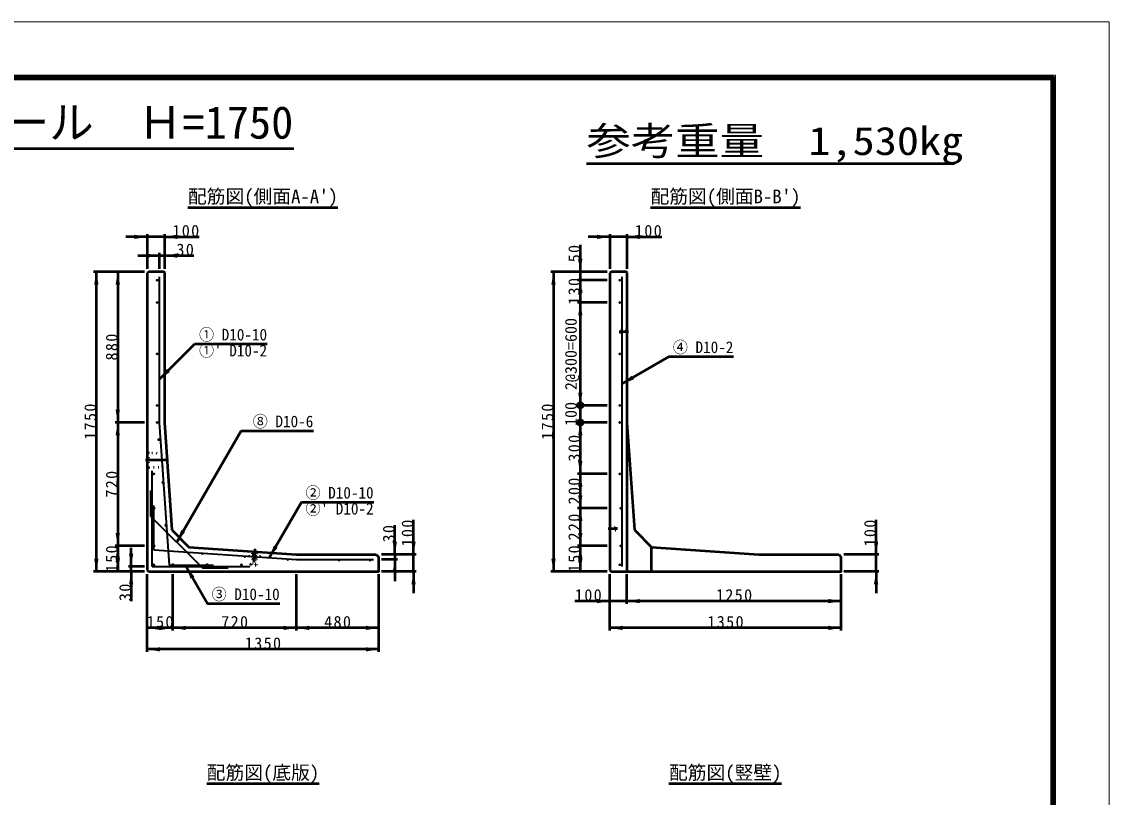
# Model space of a CAD drawing. Units: millimetres, scale not verified. Extents: x -2102 to 2102, y -1485 to 1485.
# Drawn here: x 73 to 2102, y 37 to 1485 of the extents above; entities that cross this region are included whole.
import ezdxf
from ezdxf.enums import TextEntityAlignment as Align

# ---------------------------------------------------------------- set-up
doc = ezdxf.new("R2010")
doc.units = ezdxf.units.MM
doc.header["$LTSCALE"] = 5
doc.linetypes.add('DOTTED', pattern=[1.75, 0.25, -1.5])
doc.linetypes.add('LONG_DASHED_DOTTED', pattern=[15.25, 12, -1.5, 0.25, -1.5])
doc.layers.add('0-0_V-nasSTD', color=7, linetype='Continuous', lineweight=50)
doc.layers.add('0-1_0', color=7, linetype='Continuous', lineweight=100)
doc.styles.add('ＭＳ ゴシック', font='')
doc.styles.get('ＭＳ ゴシック').set_extended_font_data('MS Gothic')

msp = doc.modelspace()

# ---------------------------------------------------------------- linework, layer by layer
at = {"layer": '0-0_V-nasSTD'}
for p, q in [((-580.608, 1248.465), (580.608, 1248.465)), ((383.157, 1138.438), (663.157, 1138.438)), ((1246.357, 1138.438), (1526.357, 1138.438)), ((307.157, 1088.438), (307.157, 1023.438)), ((339.157, 1088.438), (339.157, 1023.438)), ((339.157, 1083.438), (404.157, 1083.438)), ((1170.357, 1088.438), (1170.357, 1023.438)), ((1202.357, 1088.438), (1202.357, 1023.438)), ((1202.357, 1083.438), (1267.357, 1083.438)), ((1115.357, 1068.438), (1115.357, 1018.438)), ((289.557, 1048.438), (329.557, 1048.438)), ((329.557, 1053.438), (329.557, 1023.438)), ((329.557, 1048.438), (339.157, 1048.438)), ((339.157, 1048.438), (394.157, 1048.438)), ((302.157, 1018.438), (207.157, 1018.438)), ((212.157, 1018.438), (212.157, 458.438)), ((252.157, 1018.438), (252.157, 736.838)), ((310.037, 1018.438), (307.157, 1015.558)), ((307.157, 1015.558), (307.157, 461.318)), ((337.557, 1018.438), (310.037, 1018.438)), ((339.157, 1016.838), (339.157, 736.838)), ((1165.357, 1018.438), (1060.357, 1018.438)), ((1065.357, 1018.438), (1065.357, 458.438)), ((1115.357, 1018.438), (1115.357, 1002.438)), ((1173.237, 1018.438), (1170.357, 1015.558)), ((1170.357, 1015.558), (1170.357, 461.318)), ((1200.757, 1018.438), (1173.237, 1018.438)), ((1202.357, 1016.838), (1202.357, 458.438)), ((1165.357, 1002.438), (1110.357, 1002.438)), ((1115.357, 1002.438), (1115.357, 960.838)), ((1165.357, 960.838), (1110.357, 960.838)), ((1115.357, 960.838), (1115.357, 768.838)), ((329.557, 816.838), (396.145, 883.426)), ((396.145, 883.426), (531.145, 883.426)), ((1165.357, 768.838), (1110.357, 768.838)), ((1115.357, 768.838), (1115.357, 736.838)), ((302.157, 736.838), (247.157, 736.838)), ((252.157, 736.838), (252.157, 506.438)), ((339.157, 736.838), (353.079, 536.36)), ((1165.357, 736.838), (1110.357, 736.838)), ((1115.357, 736.838), (1115.357, 640.838)), ((1202.357, 736.838), (1216.279, 536.36)), ((362.291, 513.572), (482.291, 721.418)), ((482.291, 721.418), (617.291, 721.418)), ((1165.357, 640.838), (1110.357, 640.838)), ((1115.357, 640.838), (1115.357, 576.838)), ((534.911, 484.355), (594.911, 588.278)), ((594.911, 588.278), (729.911, 588.278)), ((1165.357, 576.838), (1110.357, 576.838)), ((1115.357, 576.838), (1115.357, 506.438)), ((353.079, 536.36), (385.079, 504.36)), ((769.157, 490.438), (769.157, 545.438)), ((1216.279, 536.36), (1248.279, 504.36)), ((302.157, 506.438), (247.157, 506.438)), ((252.157, 506.438), (252.157, 458.438)), ((385.079, 504.36), (585.557, 490.438)), ((585.557, 490.438), (734.357, 490.438)), ((734.357, 490.438), (739.157, 485.638)), ((809.157, 490.438), (744.157, 490.438)), ((1165.357, 506.438), (1110.357, 506.438)), ((1115.357, 506.438), (1115.357, 458.438)), ((1248.279, 504.36), (1448.757, 490.438)), ((1248.279, 458.438), (1248.279, 504.36)), ((1448.757, 490.438), (1597.557, 490.438)), ((1597.557, 490.438), (1602.357, 485.638)), ((1672.357, 490.438), (1607.357, 490.438)), ((302.157, 468.038), (272.157, 468.038)), ((774.157, 480.838), (744.157, 480.838)), ((302.157, 458.438), (207.157, 458.438)), ((277.157, 458.438), (277.157, 403.438)), ((307.157, 461.318), (310.037, 458.438)), ((307.157, 308.438), (307.157, 453.438)), ((355.157, 348.438), (355.157, 453.438)), ((585.557, 348.438), (585.557, 453.438)), ((739.157, 308.438), (739.157, 453.438)), ((809.157, 458.438), (744.157, 458.438)), ((804.157, 458.438), (804.157, 418.438)), ((1165.357, 458.438), (1060.357, 458.438)), ((1170.357, 461.318), (1173.237, 458.438)), ((1170.357, 348.438), (1170.357, 453.438)), ((1202.357, 398.438), (1202.357, 453.438)), ((1602.357, 348.438), (1602.357, 453.438)), ((1672.357, 458.438), (1607.357, 458.438)), ((1667.357, 458.438), (1667.357, 418.438)), ((1170.357, 403.438), (1105.357, 403.438)), ((1202.357, 403.438), (1170.357, 403.438)), ((355.157, 353.438), (307.157, 353.438)), ((585.557, 353.438), (355.157, 353.438)), ((739.157, 353.438), (585.557, 353.438)), ((1602.357, 353.438), (1170.357, 353.438)), ((739.157, 313.438), (307.157, 313.438)), ((418.157, 62.838), (628.157, 62.838)), ((1280.877, 62.838), (1490.877, 62.838))]:
    msp.add_line(p, q, dxfattribs=at)
at = {"layer": '0-0_V-nasSTD', "lineweight": 35}
for p, q in [((329.557, 1008.838), (329.557, 736.838)), ((1192.757, 1008.838), (1192.757, 468.038)), ((329.557, 736.838), (348.046, 470.598)), ((316.117, 468.038), (316.117, 646.438)), ((314.197, 561.666), (314.197, 609.666)), ((319.317, 499.327), (319.317, 582.207)), ((314.197, 561.666), (410.385, 465.478)), ((319.317, 499.327), (585.557, 480.838)), ((316.117, 468.038), (498.517, 468.038)), ((348.046, 470.598), (430.926, 470.598)), ((585.557, 480.838), (729.557, 480.838)), ((410.385, 465.478), (458.385, 465.478))]:
    msp.add_line(p, q, dxfattribs=at)
at = {"layer": '0-0_V-nasSTD', "linetype": 'LONG_DASHED_DOTTED'}
for p, q in [((1187.957, 906.438), (1205.557, 906.438)), ((347.157, 666.438), (303.957, 666.438)), ((1184.757, 538.438), (1167.157, 538.438)), ((507.725, 500.855), (505.993, 475.915))]:
    msp.add_line(p, q, dxfattribs=at)
at = {"layer": '0-0_V-nasSTD', "linetype": 'DOTTED'}
for p, q in [((1191.157, 903.238), (1191.157, 909.638)), ((1191.157, 909.638), (1202.357, 909.638)), ((1202.357, 903.238), (1191.157, 903.238)), ((343.213, 678.438), (310.357, 680.038)), ((310.357, 652.838), (307.157, 649.958)), ((310.357, 652.838), (344.879, 654.438)), ((1170.357, 541.638), (1181.557, 541.638)), ((1181.557, 535.238), (1170.357, 535.238)), ((1181.557, 541.638), (1181.557, 535.238)), ((503.167, 492.952), (503.011, 490.717)), ((503.011, 490.717), (504.701, 489.638)), ((503.011, 490.717), (510.992, 490.163)), ((503.167, 492.952), (511.147, 492.398)), ((504.701, 489.638), (503.592, 473.676)), ((504.701, 489.638), (509.17, 489.327)), ((509.17, 489.327), (508.062, 473.366)), ((509.17, 489.327), (510.992, 490.163)), ((511.147, 492.398), (510.992, 490.163)), ((500.13, 472.313), (500.063, 471.355)), ((500.063, 471.355), (511.236, 470.579)), ((500.13, 472.313), (503.592, 473.676)), ((500.13, 472.313), (511.303, 471.537)), ((503.592, 473.676), (508.062, 473.366)), ((508.062, 473.366), (511.303, 471.537)), ((511.303, 471.537), (511.236, 470.579))]:
    msp.add_line(p, q, dxfattribs=at)
at = {"layer": '0-0_V-nasSTD', "lineweight": 18}
for points in [[(-2102.5, -1485), (-2102.5, 1485), (2102.5, 1485), (2102.5, -1485)], [(-2002.5, -1385), (-2002.5, 1385), (2002.5, 1385), (2002.5, -1385)]]:
    msp.add_lwpolyline(points, close=True, dxfattribs=at)
at = {"layer": '0-0_V-nasSTD', "lineweight": 100}
msp.add_lwpolyline([(1997.5, -1380), (1997.5, 1380), (-1997.5, 1380)], dxfattribs=at)
at = {"layer": '0-0_V-nasSTD'}
for points in [[(339.157, 1083.438), (307.157, 1083.438), (267.157, 1083.438)], [(1202.357, 1083.438), (1170.357, 1083.438), (1130.357, 1083.438)], [(1192.757, 808.838), (1281.248, 859.928), (1401.248, 859.928)], [(804.157, 458.438), (804.157, 490.438), (804.157, 555.438)], [(1667.357, 458.438), (1667.357, 490.438), (1667.357, 555.438)], [(277.157, 458.438), (277.157, 468.038), (277.157, 503.038)], [(769.157, 490.438), (769.157, 480.838), (769.157, 440.838)], [(310.037, 458.438), (739.157, 458.438), (739.157, 485.638)], [(379.61, 468.038), (419.61, 398.756), (554.61, 398.756)], [(1173.237, 458.438), (1602.357, 458.438), (1602.357, 485.638)], [(1602.357, 403.438), (1202.357, 403.438), (1170.357, 403.438)]]:
    msp.add_lwpolyline(points, dxfattribs=at)
at = {"layer": '0-0_V-nasSTD', "linetype": 'DOTTED'}
msp.add_lwpolyline([(310.357, 652.838), (310.357, 680.038), (307.157, 682.918)], dxfattribs=at)
at = {"layer": '0-0_V-nasSTD', "lineweight": 35}
for centre in [(325.877, 1002.438), (1189.077, 1002.438), (325.877, 960.838), (1189.077, 960.838), (325.877, 864.838), (1189.077, 864.838), (325.877, 768.838), (1189.077, 768.838), (325.877, 736.838), (1189.077, 736.838), (329.077, 704.838), (319.477, 640.838), (1189.077, 640.838), (336.375, 624.838), (320.277, 576.838), (1190.837, 576.838), (341.93, 544.838), (320.277, 506.438), (1190.837, 506.438), (409.557, 492.1), (489.557, 486.545), (319.477, 471.238), (355.157, 471.558), (419.157, 471.558), (483.157, 471.238), (569.557, 480.989), (665.557, 479.878), (723.157, 479.878), (1189.077, 471.238)]:
    msp.add_circle(centre, 0.96, dxfattribs=at)
at = {"layer": '0-0_V-nasSTD'}
for centre in [(1115.357, 768.838), (1115.357, 736.838)]:
    msp.add_circle(centre, 5, dxfattribs=at)
for centre in [(337.557, 1016.838), (1200.757, 1016.838)]:
    msp.add_arc(centre, 1.6, 0, 90, dxfattribs=at)
at = {"layer": '0-0_V-nasSTD', "linetype": 'DOTTED'}
msp.add_arc((507.379, 495.867), 13.76, 176.0275, 356.0275, dxfattribs=at)
at = {"layer": '0-0_V-nasSTD'}
for points in [[(283.157, 1083.438), (283.157, 1087.438), (307.157, 1083.438)], [(283.157, 1079.438), (283.157, 1083.438), (307.157, 1083.438)], [(339.157, 1083.438), (363.157, 1083.438), (363.157, 1087.438)], [(339.157, 1083.438), (363.157, 1079.438), (363.157, 1083.438)], [(1146.357, 1083.438), (1146.357, 1087.438), (1170.357, 1083.438)], [(1146.357, 1079.438), (1146.357, 1083.438), (1170.357, 1083.438)], [(1202.357, 1083.438), (1226.357, 1083.438), (1226.357, 1087.438)], [(1202.357, 1083.438), (1226.357, 1079.438), (1226.357, 1083.438)], [(305.557, 1048.438), (305.557, 1052.438), (329.557, 1048.438)], [(305.557, 1044.438), (305.557, 1048.438), (329.557, 1048.438)], [(339.157, 1048.438), (363.157, 1048.438), (363.157, 1052.438)], [(339.157, 1048.438), (363.157, 1044.438), (363.157, 1048.438)], [(1111.357, 1042.438), (1115.357, 1018.438), (1115.357, 1042.438)], [(1115.357, 1018.438), (1115.357, 1042.438), (1119.357, 1042.438)], [(208.157, 994.438), (212.157, 994.438), (212.157, 1018.438)], [(212.157, 994.438), (212.157, 1018.438), (216.157, 994.438)], [(248.157, 994.438), (252.157, 994.438), (252.157, 1018.438)], [(252.157, 994.438), (252.157, 1018.438), (256.157, 994.438)], [(1061.357, 994.438), (1065.357, 994.438), (1065.357, 1018.438)], [(1065.357, 994.438), (1065.357, 1018.438), (1069.357, 994.438)], [(1111.357, 978.438), (1115.357, 978.438), (1115.357, 1002.438)], [(1115.357, 978.438), (1115.357, 1002.438), (1119.357, 978.438)], [(1111.357, 984.838), (1115.357, 960.838), (1115.357, 984.838)], [(1115.357, 960.838), (1115.357, 984.838), (1119.357, 984.838)], [(1111.357, 936.838), (1115.357, 936.838), (1115.357, 960.838)], [(1115.357, 936.838), (1115.357, 960.838), (1119.357, 936.838)], [(329.557, 816.838), (343.699, 836.637), (346.528, 833.808)], [(329.557, 816.838), (346.528, 833.808), (349.356, 830.98)], [(1192.757, 808.838), (1211.542, 824.302), (1213.542, 820.838)], [(1192.757, 808.838), (1213.542, 820.838), (1215.542, 817.374)], [(1111.357, 792.838), (1115.357, 768.838), (1115.357, 792.838)], [(1115.357, 768.838), (1115.357, 792.838), (1119.357, 792.838)], [(248.157, 760.838), (252.157, 736.838), (252.157, 760.838)], [(252.157, 736.838), (252.157, 760.838), (256.157, 760.838)], [(248.157, 712.838), (252.157, 712.838), (252.157, 736.838)], [(252.157, 712.838), (252.157, 736.838), (256.157, 712.838)], [(1111.357, 712.838), (1115.357, 712.838), (1115.357, 736.838)], [(1115.357, 712.838), (1115.357, 736.838), (1119.357, 712.838)], [(1111.357, 664.838), (1115.357, 640.838), (1115.357, 664.838)], [(1115.357, 640.838), (1115.357, 664.838), (1119.357, 664.838)], [(1111.357, 616.838), (1115.357, 616.838), (1115.357, 640.838)], [(1115.357, 616.838), (1115.357, 640.838), (1119.357, 616.838)], [(1111.357, 600.838), (1115.357, 576.838), (1115.357, 600.838)], [(1115.357, 576.838), (1115.357, 600.838), (1119.357, 600.838)], [(1111.357, 552.838), (1115.357, 552.838), (1115.357, 576.838)], [(1115.357, 552.838), (1115.357, 576.838), (1119.357, 552.838)], [(248.157, 530.438), (252.157, 506.438), (252.157, 530.438)], [(252.157, 506.438), (252.157, 530.438), (256.157, 530.438)], [(362.291, 513.572), (370.827, 536.356), (374.291, 534.356)], [(362.291, 513.572), (374.291, 534.356), (377.755, 532.356)], [(1111.357, 530.438), (1115.357, 506.438), (1115.357, 530.438)], [(1115.357, 506.438), (1115.357, 530.438), (1119.357, 530.438)], [(765.157, 514.438), (769.157, 490.438), (769.157, 514.438)], [(769.157, 490.438), (769.157, 514.438), (773.157, 514.438)], [(800.157, 514.438), (804.157, 490.438), (804.157, 514.438)], [(804.157, 490.438), (804.157, 514.438), (808.157, 514.438)], [(1663.357, 514.438), (1667.357, 490.438), (1667.357, 514.438)], [(1667.357, 490.438), (1667.357, 514.438), (1671.357, 514.438)], [(248.157, 482.438), (252.157, 482.438), (252.157, 506.438)], [(252.157, 482.438), (252.157, 506.438), (256.157, 482.438)], [(273.157, 492.038), (277.157, 468.038), (277.157, 492.038)], [(277.157, 468.038), (277.157, 492.038), (281.157, 492.038)], [(534.911, 484.355), (543.447, 507.14), (546.911, 505.14)], [(534.911, 484.355), (546.911, 505.14), (550.375, 503.14)], [(1111.357, 482.438), (1115.357, 482.438), (1115.357, 506.438)], [(1115.357, 482.438), (1115.357, 506.438), (1119.357, 482.438)], [(208.157, 482.438), (212.157, 458.438), (212.157, 482.438)], [(212.157, 458.438), (212.157, 482.438), (216.157, 482.438)], [(248.157, 482.438), (252.157, 458.438), (252.157, 482.438)], [(252.157, 458.438), (252.157, 482.438), (256.157, 482.438)], [(379.61, 468.038), (388.146, 445.253), (391.61, 447.253)], [(379.61, 468.038), (391.61, 447.253), (395.074, 449.253)], [(765.157, 456.838), (769.157, 456.838), (769.157, 480.838)], [(769.157, 456.838), (769.157, 480.838), (773.157, 456.838)], [(1061.357, 482.438), (1065.357, 458.438), (1065.357, 482.438)], [(1065.357, 458.438), (1065.357, 482.438), (1069.357, 482.438)], [(1111.357, 482.438), (1115.357, 458.438), (1115.357, 482.438)], [(1115.357, 458.438), (1115.357, 482.438), (1119.357, 482.438)], [(273.157, 434.438), (277.157, 434.438), (277.157, 458.438)], [(277.157, 434.438), (277.157, 458.438), (281.157, 434.438)], [(800.157, 434.438), (804.157, 434.438), (804.157, 458.438)], [(804.157, 434.438), (804.157, 458.438), (808.157, 434.438)], [(1663.357, 434.438), (1667.357, 434.438), (1667.357, 458.438)], [(1667.357, 434.438), (1667.357, 458.438), (1671.357, 434.438)], [(1146.357, 403.438), (1146.357, 407.438), (1170.357, 403.438)], [(1202.357, 403.438), (1226.357, 403.438), (1226.357, 407.438)], [(1578.357, 403.438), (1578.357, 407.438), (1602.357, 403.438)], [(1146.357, 399.438), (1146.357, 403.438), (1170.357, 403.438)], [(1202.357, 403.438), (1226.357, 399.438), (1226.357, 403.438)], [(1578.357, 399.438), (1578.357, 403.438), (1602.357, 403.438)], [(307.157, 353.438), (331.157, 353.438), (331.157, 357.438)], [(307.157, 353.438), (331.157, 349.438), (331.157, 353.438)], [(331.157, 353.438), (331.157, 357.438), (355.157, 353.438)], [(331.157, 349.438), (331.157, 353.438), (355.157, 353.438)], [(355.157, 353.438), (379.157, 353.438), (379.157, 357.438)], [(355.157, 353.438), (379.157, 349.438), (379.157, 353.438)], [(561.557, 353.438), (561.557, 357.438), (585.557, 353.438)], [(561.557, 349.438), (561.557, 353.438), (585.557, 353.438)], [(585.557, 353.438), (609.557, 353.438), (609.557, 357.438)], [(585.557, 353.438), (609.557, 349.438), (609.557, 353.438)], [(715.157, 353.438), (715.157, 357.438), (739.157, 353.438)], [(715.157, 349.438), (715.157, 353.438), (739.157, 353.438)], [(1170.357, 353.438), (1194.357, 353.438), (1194.357, 357.438)], [(1170.357, 353.438), (1194.357, 349.438), (1194.357, 353.438)], [(1578.357, 353.438), (1578.357, 357.438), (1602.357, 353.438)], [(1578.357, 349.438), (1578.357, 353.438), (1602.357, 353.438)], [(307.157, 313.438), (331.157, 313.438), (331.157, 317.438)], [(307.157, 313.438), (331.157, 309.438), (331.157, 313.438)], [(715.157, 313.438), (715.157, 317.438), (739.157, 313.438)], [(715.157, 309.438), (715.157, 313.438), (739.157, 313.438)]]:
    msp.add_solid(points, dxfattribs=at)
at = {"layer": '0-1_0', "lineweight": 50}
msp.add_line((1126.869, 1220.328), (1813.669, 1220.328), dxfattribs=at)

# ---------------------------------------------------------------- texts
at = {"layer": '0-0_V-nasSTD', "style": 'ＭＳ ゴシック'}
for s, height, p in [('1ｓｔタッチウォール  Ｈ=1750', 60.81, (-580.608, 1248.465)), ("配筋図(側面A-A')", 25.66, (383.157, 1138.438)), ("配筋図(側面B-B')", 25.66, (1246.357, 1138.438)), ('配筋図(底版)', 25.66, (418.157, 62.838)), ('配筋図(竪壁)', 25.66, (1280.877, 62.838))]:
    msp.add_text(s, height=height, dxfattribs=at).set_placement(p, align=Align.BOTTOM_LEFT)
for s, height, width, p in [('参考重量\u30001,530kg', 52.79, 1.15, (1126.869, 1220.328)), ('① D10-10', 21.85, 0.95, (403.716, 883.426)), ("①' D10-2", 21.85, 0.95, (403.716, 853.618)), ('④ D10-2', 21.85, 0.95, (1287.978, 859.928)), ('⑧ D10-6', 21.85, 0.95, (504.021, 721.418)), ('② D10-10', 21.85, 0.95, (602.482, 588.278)), ("②' D10-2", 21.85, 0.95, (602.482, 558.47)), ('③ D10-10', 21.85, 0.95, (427.181, 398.756))]:
    msp.add_text(s, height=height, dxfattribs=dict(at, width=width)).set_placement(p, align=Align.BOTTOM_LEFT)
for s, p in [('2@300=600', (1115.357, 797.338)), ('100', (1115.357, 730.338))]:
    msp.add_text(s, height=21.99, rotation=90, dxfattribs=at).set_placement(p, align=Align.BOTTOM_LEFT)
at = {"layer": '0-0_V-nasSTD', "char_height": 21.99, "attachment_point": 7, "style": 'ＭＳ ゴシック'}
for s, insert in [('\\T1.17;100', (354.157, 1083.438)), ('\\T1.17;100', (1217.357, 1083.438)), ('\\T1.17;30', (361.657, 1048.438)), ('\\T1.17;100', (1105.357, 403.438)), ('\\T1.17;1250', (1368.607, 403.438)), ('\\T1.17;150', (306.157, 353.438)), ('\\T1.17;720', (445.357, 353.438)), ('\\T1.17;480', (637.357, 353.438)), ('\\T1.17;1350', (1352.607, 353.438)), ('\\T1.17;1350', (489.407, 313.438))]:
    msp.add_mtext(s, dxfattribs=dict(at, insert=insert))
at = {"layer": '0-0_V-nasSTD', "char_height": 21.99, "attachment_point": 7, "rotation": 90, "style": 'ＭＳ ゴシック'}
for s, insert in [('\\T1.17;50', (1115.357, 1035.938)), ('\\T1.17;130', (1115.357, 956.638)), ('\\T1.17;880', (252.157, 852.638)), ('\\T1.17;1750', (212.157, 704.688)), ('\\T1.17;1750', (1065.357, 704.688)), ('\\T1.17;300', (1115.357, 663.838)), ('\\T1.17;720', (252.157, 596.638)), ('\\T1.17;200', (1115.357, 583.838)), ('\\T1.17;100', (804.157, 505.438)), ('\\T1.17;220', (1115.357, 516.638)), ('\\T1.17;100', (1667.357, 505.438)), ('\\T1.17;30', (769.157, 512.938)), ('\\T1.17;150', (252.157, 457.438)), ('\\T1.17;150', (1115.357, 457.438)), ('\\T1.17;30', (277.157, 403.438))]:
    msp.add_mtext(s, dxfattribs=dict(at, insert=insert))

doc.saveas('drawing.dxf')
